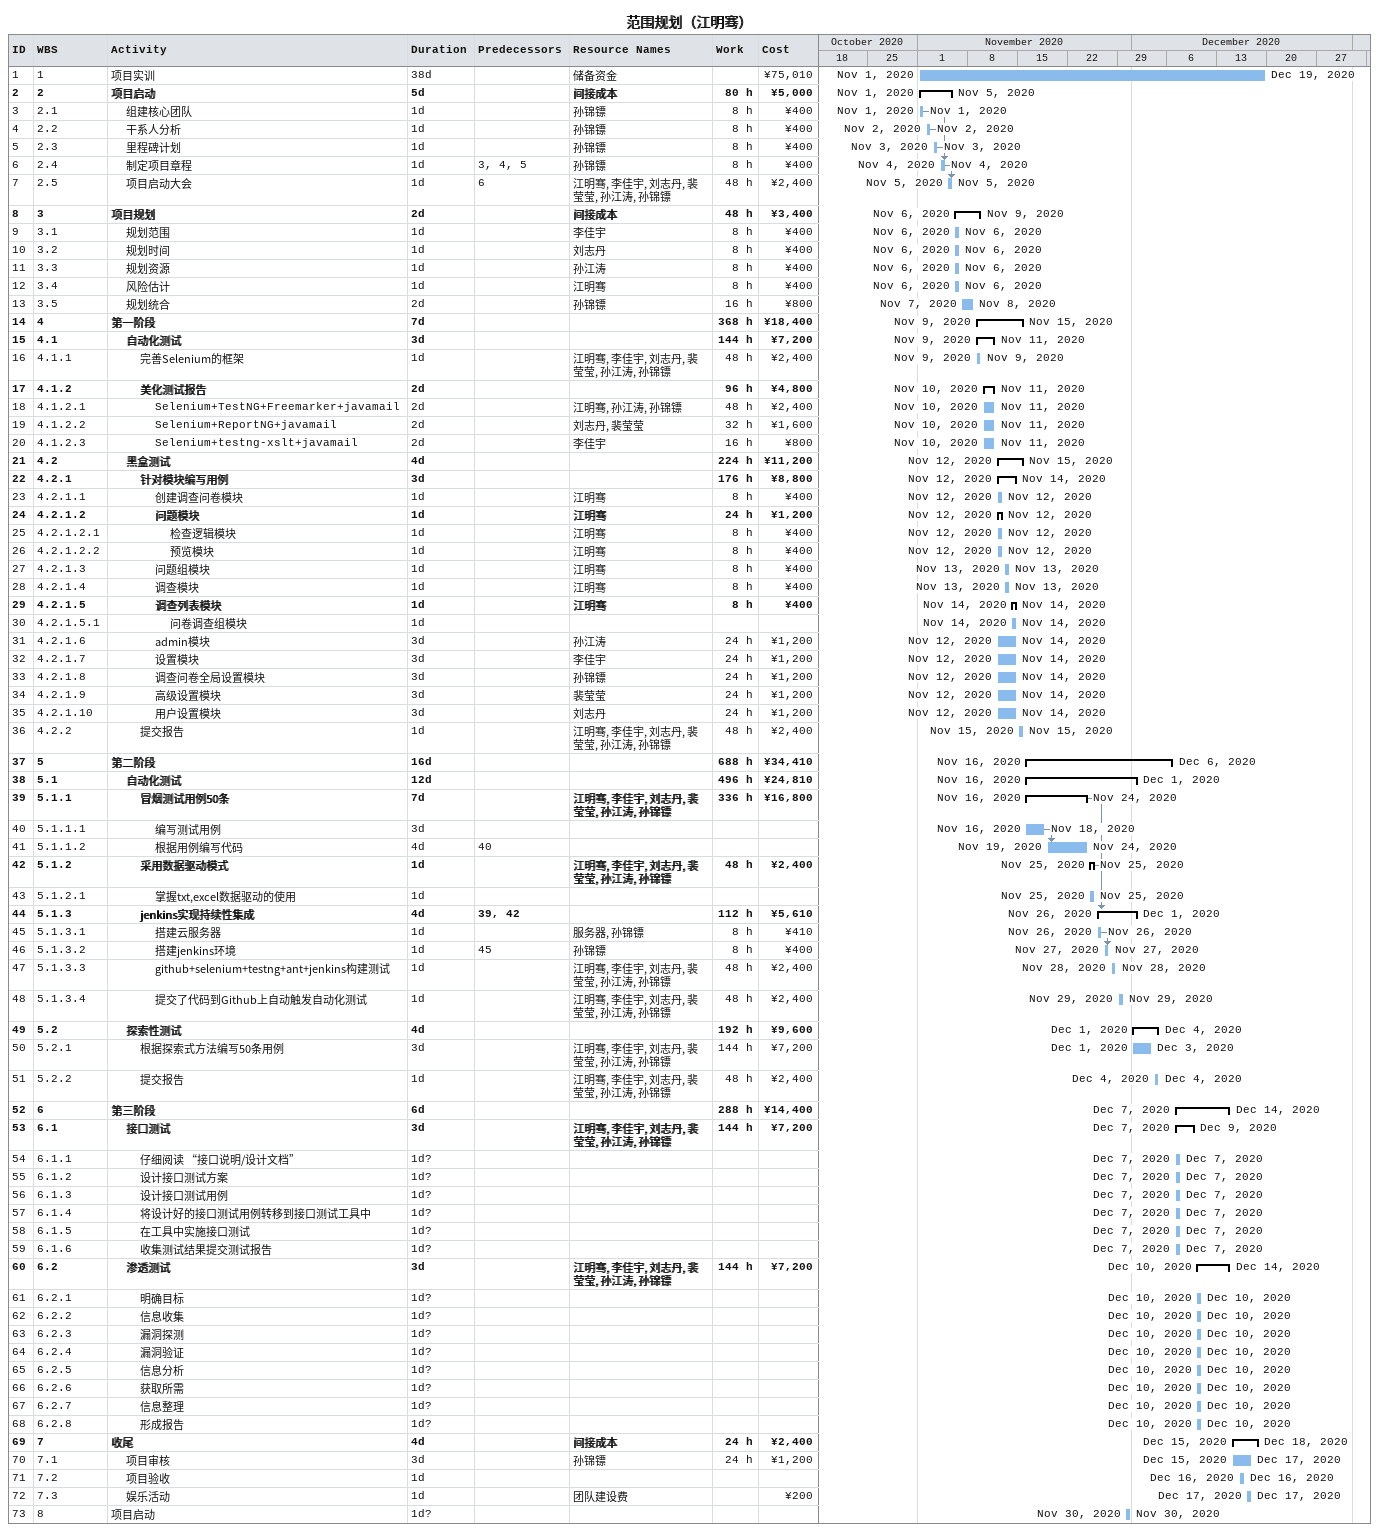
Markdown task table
范围规划（江明骞）

| ID | WBS | Task | Duration | Start | Finish | Predecessors | Resources | Work (h) | Cost (¥) |
|---|---|---|---|---|---|---|---|---|---|
| 1 | 1 | 项目实训 | 38d | 2020-11-01 | 2020-12-19 |  | 储备资金 |  | 75010 |
| 2 | 2 | **项目启动** | 5d | 2020-11-01 | 2020-11-05 |  | 间接成本 | 80 | 5000 |
| 3 | 2.1 | 组建核心团队 | 1d | 2020-11-01 | 2020-11-01 |  | 孙锦镖 | 8 | 400 |
| 4 | 2.2 | 干系人分析 | 1d | 2020-11-02 | 2020-11-02 |  | 孙锦镖 | 8 | 400 |
| 5 | 2.3 | 里程碑计划 | 1d | 2020-11-03 | 2020-11-03 |  | 孙锦镖 | 8 | 400 |
| 6 | 2.4 | 制定项目章程 | 1d | 2020-11-04 | 2020-11-04 | 3, 4, 5 | 孙锦镖 | 8 | 400 |
| 7 | 2.5 | 项目启动大会 | 1d | 2020-11-05 | 2020-11-05 | 6 | 江明骞, 李佳宇, 刘志丹, 裴莹莹, 孙江涛, 孙锦镖 | 48 | 2400 |
| 8 | 3 | **项目规划** | 2d | 2020-11-06 | 2020-11-09 |  | 间接成本 | 48 | 3400 |
| 9 | 3.1 | 规划范围 | 1d | 2020-11-06 | 2020-11-06 |  | 李佳宇 | 8 | 400 |
| 10 | 3.2 | 规划时间 | 1d | 2020-11-06 | 2020-11-06 |  | 刘志丹 | 8 | 400 |
| 11 | 3.3 | 规划资源 | 1d | 2020-11-06 | 2020-11-06 |  | 孙江涛 | 8 | 400 |
| 12 | 3.4 | 风险估计 | 1d | 2020-11-06 | 2020-11-06 |  | 江明骞 | 8 | 400 |
| 13 | 3.5 | 规划统合 | 2d | 2020-11-07 | 2020-11-08 |  | 孙锦镖 | 16 | 800 |
| 14 | 4 | **第一阶段** | 7d | 2020-11-09 | 2020-11-15 |  |  | 368 | 18400 |
| 15 | 4.1 | **自动化测试** | 3d | 2020-11-09 | 2020-11-11 |  |  | 144 | 7200 |
| 16 | 4.1.1 | 完善Selenium的框架 | 1d | 2020-11-09 | 2020-11-09 |  | 江明骞, 李佳宇, 刘志丹, 裴莹莹, 孙江涛, 孙锦镖 | 48 | 2400 |
| 17 | 4.1.2 | **美化测试报告** | 2d | 2020-11-10 | 2020-11-11 |  |  | 96 | 4800 |
| 18 | 4.1.2.1 | Selenium+TestNG+Freemarker+javamail | 2d | 2020-11-10 | 2020-11-11 |  | 江明骞, 孙江涛, 孙锦镖 | 48 | 2400 |
| 19 | 4.1.2.2 | Selenium+ReportNG+javamail | 2d | 2020-11-10 | 2020-11-11 |  | 刘志丹, 裴莹莹 | 32 | 1600 |
| 20 | 4.1.2.3 | Selenium+testng-xslt+javamail | 2d | 2020-11-10 | 2020-11-11 |  | 李佳宇 | 16 | 800 |
| 21 | 4.2 | **黑盒测试** | 4d | 2020-11-12 | 2020-11-15 |  |  | 224 | 11200 |
| 22 | 4.2.1 | **针对模块编写用例** | 3d | 2020-11-12 | 2020-11-14 |  |  | 176 | 8800 |
| 23 | 4.2.1.1 | 创建调查问卷模块 | 1d | 2020-11-12 | 2020-11-12 |  | 江明骞 | 8 | 400 |
| 24 | 4.2.1.2 | **问题模块** | 1d | 2020-11-12 | 2020-11-12 |  | 江明骞 | 24 | 1200 |
| 25 | 4.2.1.2.1 | 检查逻辑模块 | 1d | 2020-11-12 | 2020-11-12 |  | 江明骞 | 8 | 400 |
| 26 | 4.2.1.2.2 | 预览模块 | 1d | 2020-11-12 | 2020-11-12 |  | 江明骞 | 8 | 400 |
| 27 | 4.2.1.3 | 问题组模块 | 1d | 2020-11-13 | 2020-11-13 |  | 江明骞 | 8 | 400 |
| 28 | 4.2.1.4 | 调查模块 | 1d | 2020-11-13 | 2020-11-13 |  | 江明骞 | 8 | 400 |
| 29 | 4.2.1.5 | **调查列表模块** | 1d | 2020-11-14 | 2020-11-14 |  | 江明骞 | 8 | 400 |
| 30 | 4.2.1.5.1 | 问卷调查组模块 | 1d | 2020-11-14 | 2020-11-14 |  |  |  |  |
| 31 | 4.2.1.6 | admin模块 | 3d | 2020-11-12 | 2020-11-14 |  | 孙江涛 | 24 | 1200 |
| 32 | 4.2.1.7 | 设置模块 | 3d | 2020-11-12 | 2020-11-14 |  | 李佳宇 | 24 | 1200 |
| 33 | 4.2.1.8 | 调查问卷全局设置模块 | 3d | 2020-11-12 | 2020-11-14 |  | 孙锦镖 | 24 | 1200 |
| 34 | 4.2.1.9 | 高级设置模块 | 3d | 2020-11-12 | 2020-11-14 |  | 裴莹莹 | 24 | 1200 |
| 35 | 4.2.1.10 | 用户设置模块 | 3d | 2020-11-12 | 2020-11-14 |  | 刘志丹 | 24 | 1200 |
| 36 | 4.2.2 | 提交报告 | 1d | 2020-11-15 | 2020-11-15 |  | 江明骞, 李佳宇, 刘志丹, 裴莹莹, 孙江涛, 孙锦镖 | 48 | 2400 |
| 37 | 5 | **第二阶段** | 16d | 2020-11-16 | 2020-12-06 |  |  | 688 | 34410 |
| 38 | 5.1 | **自动化测试** | 12d | 2020-11-16 | 2020-12-01 |  |  | 496 | 24810 |
| 39 | 5.1.1 | **冒烟测试用例50条** | 7d | 2020-11-16 | 2020-11-24 |  | 江明骞, 李佳宇, 刘志丹, 裴莹莹, 孙江涛, 孙锦镖 | 336 | 16800 |
| 40 | 5.1.1.1 | 编写测试用例 | 3d | 2020-11-16 | 2020-11-18 |  |  |  |  |
| 41 | 5.1.1.2 | 根据用例编写代码 | 4d | 2020-11-19 | 2020-11-24 | 40 |  |  |  |
| 42 | 5.1.2 | **采用数据驱动模式** | 1d | 2020-11-25 | 2020-11-25 |  | 江明骞, 李佳宇, 刘志丹, 裴莹莹, 孙江涛, 孙锦镖 | 48 | 2400 |
| 43 | 5.1.2.1 | 掌握txt,excel数据驱动的使用 | 1d | 2020-11-25 | 2020-11-25 |  |  |  |  |
| 44 | 5.1.3 | **jenkins实现持续性集成** | 4d | 2020-11-26 | 2020-12-01 | 39, 42 |  | 112 | 5610 |
| 45 | 5.1.3.1 | 搭建云服务器 | 1d | 2020-11-26 | 2020-11-26 |  | 服务器, 孙锦镖 | 8 | 410 |
| 46 | 5.1.3.2 | 搭建jenkins环境 | 1d | 2020-11-27 | 2020-11-27 | 45 | 孙锦镖 | 8 | 400 |
| 47 | 5.1.3.3 | github+selenium+testng+ant+jenkins构建测试 | 1d | 2020-11-28 | 2020-11-28 |  | 江明骞, 李佳宇, 刘志丹, 裴莹莹, 孙江涛, 孙锦镖 | 48 | 2400 |
| 48 | 5.1.3.4 | 提交了代码到Github上自动触发自动化测试 | 1d | 2020-11-29 | 2020-11-29 |  | 江明骞, 李佳宇, 刘志丹, 裴莹莹, 孙江涛, 孙锦镖 | 48 | 2400 |
| 49 | 5.2 | **探索性测试** | 4d | 2020-12-01 | 2020-12-04 |  |  | 192 | 9600 |
| 50 | 5.2.1 | 根据探索式方法编写50条用例 | 3d | 2020-12-01 | 2020-12-03 |  | 江明骞, 李佳宇, 刘志丹, 裴莹莹, 孙江涛, 孙锦镖 | 144 | 7200 |
| 51 | 5.2.2 | 提交报告 | 1d | 2020-12-04 | 2020-12-04 |  | 江明骞, 李佳宇, 刘志丹, 裴莹莹, 孙江涛, 孙锦镖 | 48 | 2400 |
| 52 | 6 | **第三阶段** | 6d | 2020-12-07 | 2020-12-14 |  |  | 288 | 14400 |
| 53 | 6.1 | **接口测试** | 3d | 2020-12-07 | 2020-12-09 |  | 江明骞, 李佳宇, 刘志丹, 裴莹莹, 孙江涛, 孙锦镖 | 144 | 7200 |
| 54 | 6.1.1 | 仔细阅读 “接口说明/设计文档” | 1d? | 2020-12-07 | 2020-12-07 |  |  |  |  |
| 55 | 6.1.2 | 设计接口测试方案 | 1d? | 2020-12-07 | 2020-12-07 |  |  |  |  |
| 56 | 6.1.3 | 设计接口测试用例 | 1d? | 2020-12-07 | 2020-12-07 |  |  |  |  |
| 57 | 6.1.4 | 将设计好的接口测试用例转移到接口测试工具中 | 1d? | 2020-12-07 | 2020-12-07 |  |  |  |  |
| 58 | 6.1.5 | 在工具中实施接口测试 | 1d? | 2020-12-07 | 2020-12-07 |  |  |  |  |
| 59 | 6.1.6 | 收集测试结果提交测试报告 | 1d? | 2020-12-07 | 2020-12-07 |  |  |  |  |
| 60 | 6.2 | **渗透测试** | 3d | 2020-12-10 | 2020-12-14 |  | 江明骞, 李佳宇, 刘志丹, 裴莹莹, 孙江涛, 孙锦镖 | 144 | 7200 |
| 61 | 6.2.1 | 明确目标 | 1d? | 2020-12-10 | 2020-12-10 |  |  |  |  |
| 62 | 6.2.2 | 信息收集 | 1d? | 2020-12-10 | 2020-12-10 |  |  |  |  |
| 63 | 6.2.3 | 漏洞探测 | 1d? | 2020-12-10 | 2020-12-10 |  |  |  |  |
| 64 | 6.2.4 | 漏洞验证 | 1d? | 2020-12-10 | 2020-12-10 |  |  |  |  |
| 65 | 6.2.5 | 信息分析 | 1d? | 2020-12-10 | 2020-12-10 |  |  |  |  |
| 66 | 6.2.6 | 获取所需 | 1d? | 2020-12-10 | 2020-12-10 |  |  |  |  |
| 67 | 6.2.7 | 信息整理 | 1d? | 2020-12-10 | 2020-12-10 |  |  |  |  |
| 68 | 6.2.8 | 形成报告 | 1d? | 2020-12-10 | 2020-12-10 |  |  |  |  |
| 69 | 7 | **收尾** | 4d | 2020-12-15 | 2020-12-18 |  | 间接成本 | 24 | 2400 |
| 70 | 7.1 | 项目审核 | 3d | 2020-12-15 | 2020-12-17 |  | 孙锦镖 | 24 | 1200 |
| 71 | 7.2 | 项目验收 | 1d | 2020-12-16 | 2020-12-16 |  |  |  |  |
| 72 | 7.3 | 娱乐活动 | 1d | 2020-12-17 | 2020-12-17 |  | 团队建设费 |  | 200 |
| 73 | 8 | 项目启动 | 1d? | 2020-11-30 | 2020-11-30 |  |  |  |  |
